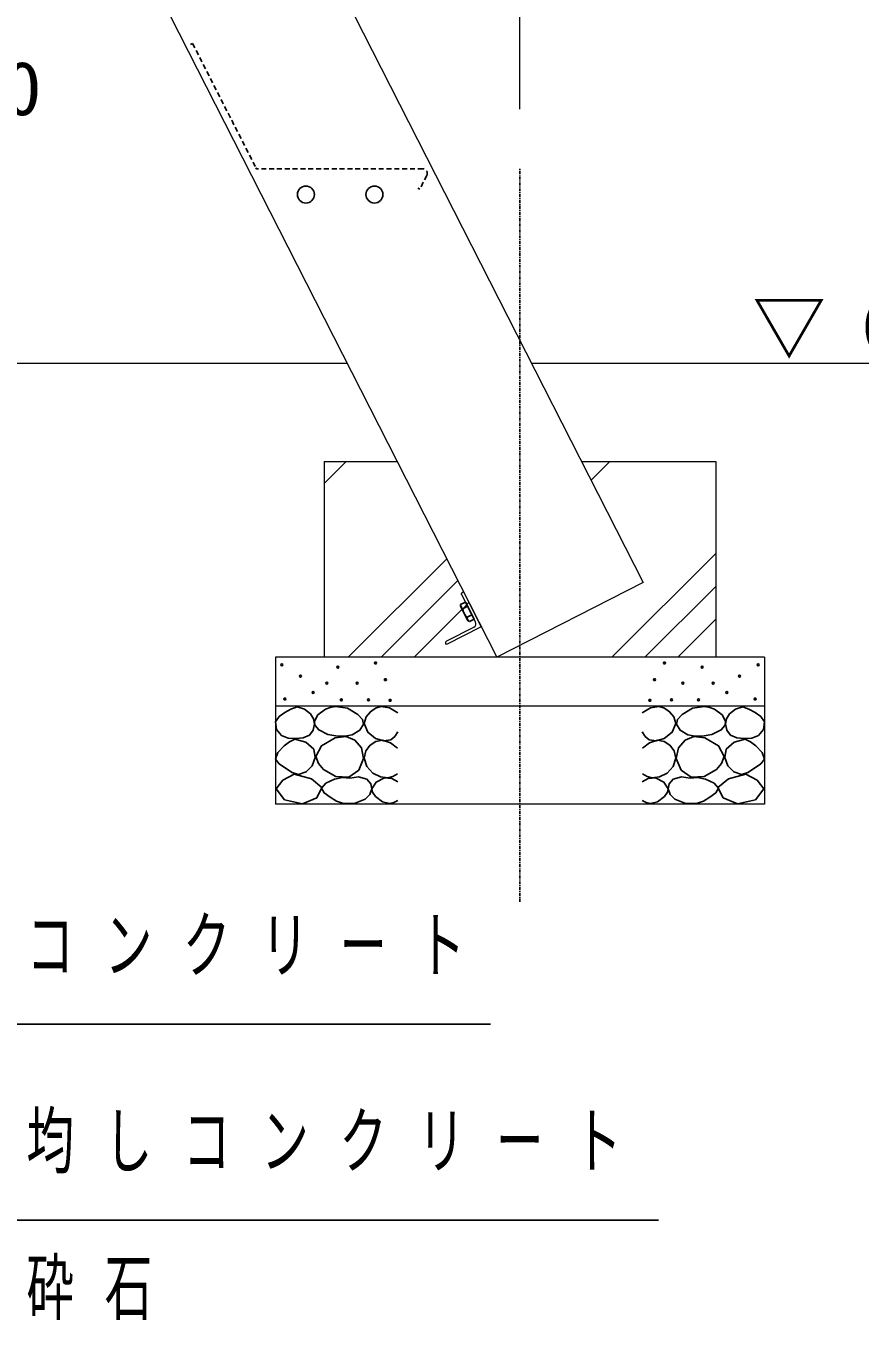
# Model space of a CAD drawing. Units: millimetres at full size; details may follow other scales. Extents: x -11724 to 54, y -1854 to 8010.
# Drawn here: x -6073 to -5221, y 1459 to 2781 of the extents above; entities that cross this region are included whole.
import ezdxf

# ---------------------------------------------------------------- set-up
doc = ezdxf.new("R2010")
doc.units = ezdxf.units.MM
doc.linetypes.add('USER2', pattern=[6, 3, -1, 1, -1])
doc.linetypes.add('USER4', pattern=[8, 5, -3])
doc.layers.add('線', color=2, linetype='Continuous', lineweight=25)
doc.layers.add('補助', color=2, linetype='Continuous', lineweight=13)
doc.styles.add('ＭＳ ゴシック', font='')
doc.styles.get('ＭＳ ゴシック').set_extended_font_data('MS Gothic')

msp = doc.modelspace()

# ---------------------------------------------------------------- linework, layer by layer
at = {"layer": '線', "color": 7, "lineweight": 13}
for p, q in [((-6167.874, 3636.189), (-5442.452, 2212.468)), ((-6315.662, 3556.189), (-5592.141, 2136.198)), ((-5744.998, 2436.198), (-6668.862, 2436.198)), ((-5068.477, 2436.198), (-5556.448, 2436.198)), ((-5768.477, 2336.198), (-5768.477, 2136.198)), ((-5768.477, 2336.198), (-5694.046, 2336.198)), ((-5505.495, 2336.198), (-5368.477, 2336.198)), ((-5368.477, 2336.198), (-5368.477, 2136.198)), ((-5442.452, 2212.468), (-5592.141, 2136.198)), ((-5318.477, 2136.198), (-5818.477, 2136.198)), ((-5818.477, 2136.198), (-5818.477, 1986.198)), ((-5318.477, 2136.198), (-5318.477, 1986.198)), ((-5318.477, 2086.198), (-5818.477, 2086.198)), ((-5318.477, 1986.198), (-5818.477, 1986.198))]:
    msp.add_line(p, q, dxfattribs=at)
at = {"layer": '線', "color": 4, "linetype": 'USER4'}
for p, q in [((-5903.03, 2763.152), (-5905.036, 2762.13)), ((-5903.03, 2763.152), (-5838.29, 2636.093)), ((-5838.29, 2636.093), (-5837.831, 2635.192)), ((-5836.82, 2635.192), (-5837.831, 2635.192)), ((-5667.789, 2635.192), (-5836.82, 2635.192)), ((-5663.69, 2628.504), (-5670.891, 2614.371)), ((-5672.941, 2615.415), (-5670.891, 2614.371))]:
    msp.add_line(p, q, dxfattribs=at)
at = {"layer": '線', "color": 20, "linetype": 'USER2'}
msp.add_line((-5568.477, 1886.198), (-5568.477, 2636.198), dxfattribs=at)
at = {"layer": '線'}
for p, q in [((-5629.132, 2190.082), (-5629.227, 2188.277)), ((-5629.227, 2188.277), (-5621.736, 2173.576)), ((-5624.235, 2192.577), (-5629.132, 2190.082)), ((-5622.007, 2188.205), (-5626.904, 2185.709)), ((-5615.323, 2175.087), (-5624.235, 2192.577)), ((-5617.551, 2179.46), (-5622.448, 2176.964)), ((-5620.22, 2172.592), (-5621.736, 2173.576)), ((-5615.323, 2175.087), (-5620.22, 2172.592))]:
    msp.add_line(p, q, dxfattribs=at)
at = {"layer": '線', "color": 7, "lineweight": 13}
msp.add_lwpolyline([(-5608.026, 2167.374), (-5643.666, 2149.214), (-5644.12, 2150.105), (-5644.251, 2150.429), (-5644.323, 2150.77), (-5644.335, 2151.118), (-5644.287, 2151.463), (-5644.179, 2151.795), (-5644.015, 2152.103), (-5643.801, 2152.377), (-5643.542, 2152.611), (-5643.246, 2152.795), (-5615.625, 2166.869), (-5614.399, 2167.835), (-5613.637, 2169.197), (-5613.453, 2170.747), (-5613.877, 2172.249), (-5627.951, 2199.87), (-5628.081, 2200.194), (-5628.154, 2200.535), (-5628.166, 2200.883), (-5628.117, 2201.228), (-5628.01, 2201.56), (-5627.846, 2201.868), (-5627.631, 2202.142), (-5627.372, 2202.376), (-5627.077, 2202.56), (-5626.186, 2203.014)], close=True, dxfattribs=at)
at = {"layer": '線'}
for points in [[(-5796.028, 2085.6), (-5802.491, 2083.059), (-5808.702, 2079.58), (-5814.56, 2075.542), (-5818.208, 2070.074), (-5817.196, 2062.492), (-5812.188, 2056.133), (-5805.322, 2053.543), (-5797.613, 2053.281), (-5790.001, 2053.886), (-5783.671, 2056.45), (-5779.919, 2061.736), (-5778.602, 2068.173), (-5779.45, 2073.379), (-5782.404, 2078.312), (-5788.564, 2083.14)], [(-5756.605, 2085.691), (-5761.509, 2085.074), (-5767.146, 2082.988), (-5775.117, 2077.2), (-5778.769, 2070.284), (-5777.894, 2066.322), (-5774.174, 2061.905), (-5764.683, 2057.132), (-5754.712, 2055.688), (-5747.362, 2055.515), (-5739.846, 2057.039), (-5732.247, 2061.654), (-5728.494, 2067.851), (-5729.463, 2072.504), (-5734.17, 2077.852), (-5744.838, 2084.058)], [(-5380.35, 2085.691), (-5375.445, 2085.074), (-5369.808, 2082.988), (-5361.837, 2077.2), (-5358.185, 2070.284), (-5359.06, 2066.322), (-5362.781, 2061.905), (-5372.272, 2057.132), (-5382.242, 2055.688), (-5389.592, 2055.515), (-5397.108, 2057.039), (-5404.707, 2061.654), (-5408.461, 2067.851), (-5407.491, 2072.504), (-5402.784, 2077.852), (-5392.116, 2084.058)], [(-5340.926, 2085.6), (-5334.463, 2083.059), (-5328.252, 2079.58), (-5322.394, 2075.542), (-5318.746, 2070.074), (-5319.758, 2062.492), (-5324.766, 2056.133), (-5331.632, 2053.543), (-5339.341, 2053.281), (-5346.954, 2053.886), (-5353.283, 2056.45), (-5357.035, 2061.736), (-5358.353, 2068.173), (-5357.504, 2073.379), (-5354.55, 2078.312), (-5348.39, 2083.14)], [(-5798.563, 2052.648), (-5803.892, 2049.855), (-5809.336, 2045.677), (-5815.785, 2038.857), (-5818.208, 2032.053), (-5814.58, 2027.225), (-5808.069, 2022.864), (-5801.431, 2018.576), (-5794.761, 2016.527), (-5787.117, 2018.973), (-5780.82, 2025.399), (-5777.714, 2033.676), (-5779.236, 2042.192), (-5787.394, 2049.442)], [(-5769.308, 2021.361), (-5756.719, 2014.504), (-5743.36, 2013.522), (-5733.076, 2020.976), (-5728.224, 2032.713), (-5730.504, 2043.491), (-5737.413, 2051.633), (-5746.238, 2055.067), (-5757.415, 2053.796), (-5771.169, 2045.741), (-5777.147, 2034.875), (-5774.511, 2027.682)], [(-5367.646, 2021.361), (-5380.235, 2014.504), (-5393.594, 2013.522), (-5403.878, 2020.976), (-5408.73, 2032.713), (-5406.45, 2043.491), (-5399.541, 2051.633), (-5390.716, 2055.067), (-5379.539, 2053.796), (-5365.785, 2045.741), (-5359.808, 2034.875), (-5362.443, 2027.682)], [(-5338.391, 2052.648), (-5333.062, 2049.855), (-5327.618, 2045.677), (-5321.169, 2038.857), (-5318.746, 2032.053), (-5322.374, 2027.225), (-5328.885, 2022.864), (-5335.523, 2018.576), (-5342.193, 2016.527), (-5349.838, 2018.973), (-5356.135, 2025.399), (-5359.241, 2033.676), (-5357.718, 2042.192), (-5349.56, 2049.442)], [(-5799.382, 2016.715), (-5810.702, 2010.696), (-5817.513, 2001.881), (-5809.026, 1990.611), (-5790.591, 1986.497), (-5776.238, 1992.607), (-5770.812, 2002.979), (-5781.594, 2012.088)], [(-5742.279, 2012.571), (-5749.814, 2013.197), (-5757.956, 2011.76), (-5766.883, 2007.702), (-5771.2, 2002.299), (-5768.514, 1997.617), (-5762.551, 1993.109), (-5756.072, 1989.266), (-5748.766, 1986.893), (-5736.917, 1987.126), (-5726.601, 1991.217), (-5721.898, 1996.025), (-5719.844, 2001.759), (-5720.904, 2006.907), (-5724.98, 2011.489), (-5733.378, 2014.03)], [(-5394.675, 2012.571), (-5387.14, 2013.197), (-5378.998, 2011.76), (-5370.071, 2007.702), (-5365.754, 2002.299), (-5368.44, 1997.617), (-5374.403, 1993.109), (-5380.882, 1989.266), (-5388.188, 1986.893), (-5400.037, 1987.126), (-5410.353, 1991.217), (-5415.056, 1996.025), (-5417.11, 2001.759), (-5416.05, 2006.907), (-5411.974, 2011.489), (-5403.576, 2014.03)], [(-5337.572, 2016.715), (-5326.252, 2010.696), (-5319.441, 2001.881), (-5327.928, 1990.611), (-5346.363, 1986.497), (-5360.716, 1992.607), (-5366.142, 2002.979), (-5355.36, 2012.088)]]:
    msp.add_lwpolyline(points, close=True, dxfattribs=at)
for points in [[(-5693.477, 2079.497), (-5701.904, 2084.352), (-5710.587, 2085.834), (-5716.207, 2084.146), (-5721.36, 2080.447), (-5725.832, 2075.138), (-5727.697, 2068.407), (-5724.029, 2059.636), (-5715.973, 2053.198), (-5707.674, 2050.819), (-5700.448, 2051.931), (-5696.398, 2055.307), (-5693.477, 2059.852)], [(-5443.477, 2079.497), (-5435.05, 2084.352), (-5426.367, 2085.834), (-5420.748, 2084.146), (-5415.594, 2080.447), (-5411.122, 2075.138), (-5409.257, 2068.407), (-5412.925, 2059.636), (-5420.981, 2053.198), (-5429.28, 2050.819), (-5436.506, 2051.931), (-5440.557, 2055.307), (-5443.477, 2059.852)], [(-5693.794, 2043.376), (-5700.934, 2048.838), (-5709.003, 2051.297), (-5715.708, 2050.073), (-5721.677, 2046.227), (-5726.069, 2040.446), (-5727.697, 2033.237), (-5725.033, 2024.629), (-5718.825, 2017.711), (-5711.186, 2013.839), (-5703.616, 2012.958), (-5698.462, 2014.398), (-5693.794, 2017.077)], [(-5443.16, 2043.376), (-5436.02, 2048.838), (-5427.952, 2051.297), (-5421.246, 2050.073), (-5415.278, 2046.227), (-5410.885, 2040.446), (-5409.257, 2033.237), (-5411.921, 2024.629), (-5418.129, 2017.711), (-5425.768, 2013.839), (-5433.338, 2012.958), (-5438.492, 2014.398), (-5443.16, 2017.077)], [(-5693.477, 2008.839), (-5699.495, 2012.158), (-5706.785, 2012.958), (-5715.501, 2008.625), (-5719.775, 2001.869), (-5719.163, 1998.199), (-5716.29, 1993.947), (-5709.128, 1988.476), (-5701.715, 1986.66), (-5697.419, 1987.712), (-5693.477, 1989.828)], [(-5443.477, 2008.839), (-5437.459, 2012.158), (-5430.17, 2012.958), (-5421.453, 2008.625), (-5417.179, 2001.869), (-5417.791, 1998.199), (-5420.664, 1993.947), (-5427.826, 1988.476), (-5435.239, 1986.66), (-5439.535, 1987.712), (-5443.477, 1989.828)]]:
    msp.add_lwpolyline(points, dxfattribs=at)
for centre, radius in [((-5787.193, 2608.892), 8.65), ((-5717.193, 2608.892), 8.65), ((-5811.871, 2128.375), 1), ((-5716.06, 2130.289), 1), ((-5420.894, 2130.289), 1), ((-5325.084, 2128.375), 1), ((-5792.86, 2116.968), 1), ((-5754.521, 2126.157), 1), ((-5382.433, 2126.157), 1), ((-5344.094, 2116.968), 1), ((-5765.928, 2109.68), 1), ((-5734.981, 2109.747), 1), ((-5706.059, 2113.261), 1), ((-5430.895, 2113.261), 1), ((-5401.973, 2109.747), 1), ((-5371.027, 2109.68), 1), ((-5808.702, 2093.521), 1), ((-5779.869, 2100.175), 1), ((-5751.036, 2092.571), 1), ((-5723.358, 2092.718), 1), ((-5701.194, 2092.178), 1), ((-5435.76, 2092.178), 1), ((-5413.596, 2092.718), 1), ((-5385.918, 2092.571), 1), ((-5357.085, 2100.175), 1), ((-5328.252, 2093.521), 1)]:
    msp.add_circle(centre, radius, dxfattribs=at)
at = {"layer": '線', "color": 4, "linetype": 'USER4'}
for centre, radius, start, end in [((-5836.82, 2636.842), 1.65, 207, 270), ((-5667.789, 2630.592), 4.6, 333, 90)]:
    msp.add_arc(centre, radius, start, end, dxfattribs=at)
at = {"layer": '線'}
for centre, radius, start, end in [((-5624.231, 2189.825), 4.907, 177.00001, 236.99999), ((-5613.204, 2187.182), 13.779, 186.136, 227.864), ((-5617.547, 2176.707), 4.907, 177.00001, 236.99999)]:
    msp.add_arc(centre, radius, start, end, dxfattribs=at)
at = {"layer": '補助'}
for p, q in [((-5568.477, 2696.198), (-5568.477, 5366.189)), ((-5568.477, 2696.198), (-5568.477, 5066.189)), ((-5768.477, 2313.753), (-5746.033, 2336.198)), ((-5495.75, 2317.073), (-5476.625, 2336.198)), ((-5743.977, 2136.198), (-5643.392, 2236.783)), ((-5474.569, 2136.198), (-5368.477, 2242.29)), ((-5710.301, 2136.198), (-5632.025, 2214.474)), ((-5440.893, 2136.198), (-5368.477, 2208.614)), ((-5676.625, 2136.198), (-5627.646, 2185.176)), ((-5627.029, 2185.794), (-5620.658, 2192.165)), ((-5407.217, 2136.198), (-5368.477, 2174.938))]:
    msp.add_line(p, q, dxfattribs=at)
at = {"layer": '補助', "lineweight": 25}
for p, q in [((-6094.662, 1761.198), (-6064.662, 1761.198)), ((-6064.662, 1761.198), (-5598.709, 1761.198)), ((-6094.662, 1561.198), (-6064.662, 1561.198)), ((-6064.662, 1561.198), (-5426.919, 1561.198))]:
    msp.add_line(p, q, dxfattribs=at)

# ---------------------------------------------------------------- texts
at = {"layer": '補助', "char_height": 54.99, "style": 'ＭＳ ゴシック'}
for s, insert, attachment_point in [('\\T1.5;\\W1.05;L-3×40', (-6450.14, 2744.948), 1), ('\\T1.5;▽GL', (-5330.977, 2441.198), 7), ('\\T1.64;\\W0.65;コンクリート', (-6072.912, 1869.948), 1), ('\\T1.64;\\W0.65;均しコンクリート', (-6072.912, 1669.948), 1), ('\\T1.64;\\W0.65;砕石', (-6072.912, 1519.948), 1)]:
    msp.add_mtext(s, dxfattribs=dict(at, insert=insert, attachment_point=attachment_point))

doc.saveas('drawing.dxf')
